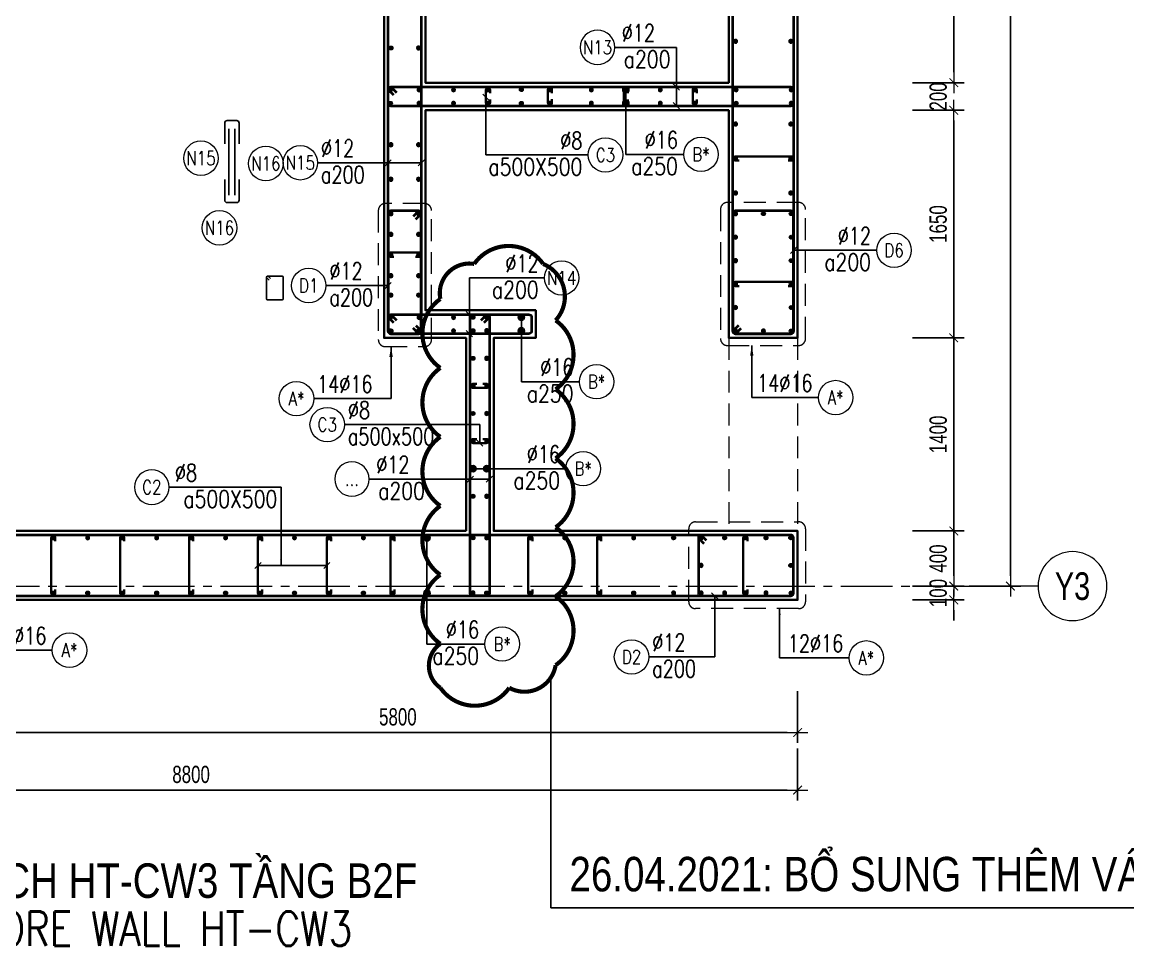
# Model space of a CAD drawing. Header units: millimetres. Extents: x 931337 to 1117500, y 19732 to 157199.
# Drawn here: x 954132 to 962154, y 124235 to 130932 of the extents above; entities that cross this region are included whole.
import ezdxf
from ezdxf.enums import TextEntityAlignment as Align

# ---------------------------------------------------------------- set-up
doc = ezdxf.new("R2010")
doc.units = ezdxf.units.MM
doc.header["$MEASUREMENT"] = 0
for name, pattern in [('HIDDEN', [9.525, 6.35, -3.175]), ('HIDDEN2', [4.7625, 3.175, -1.5875]), ('HT_Dim Grid$0$CENTER2', [1.125, 0.75, -0.125, 0.125, -0.125]), ('HT_Grid$0$CENTER2', [1.125, 0.75, -0.125, 0.125, -0.125])]:
    doc.linetypes.add(name, pattern=pattern)
doc.layers.get('0').update_dxf_attribs({"lineweight": 20})
doc.layers.get('Defpoints').update_dxf_attribs({"color": 151, "lineweight": 9})
doc.layers.add('Hidden', color=9, linetype='HIDDEN')
doc.layers.add('Ligature', color=1, linetype='Continuous')
for name, color, linetype, lineweight in [('HT_Dim Grid$0$NDC_S_AXIS', 5, 'HT_Dim Grid$0$CENTER2', 13), ('HT_Dim Grid$0$NDC_S_SYMBOL', 1, 'Continuous', 15), ('HT_Dim Grid$0$NDC_S_TEXT SYMBOL', 7, 'Continuous', 20), ('HT_Grid$0$NDC_S_AXIS', 5, 'HT_Grid$0$CENTER2', 13), ('KC-LEADER', 153, 'Continuous', 18), ('KC-THEP', 6, 'Continuous', 40), ('NDC_S_ANNO', 7, 'Continuous', 20), ('NDC_S_BEAM', 3, 'HIDDEN2', 20), ('NDC_S_DIM', 1, 'Continuous', 15), ('NDC_S_ENG TITLE', 3, 'Continuous', 20), ('NDC_S_HIDDEN', 8, 'HIDDEN2', 13), ('NDC_S_LEADER', 1, 'Continuous', 15), ('NDC_S_REBAR', 4, 'Continuous', 35), ('NDC_S_STIRRUP', 4, 'Continuous', 40), ('NDC_S_TEXT SYMBOL', 7, 'Continuous', 20), ('NDC_S_VN TEXT', 7, 'Continuous', 20), ('NDC_S_VN TITLE', 6, 'Continuous', 35), ('NDC_S_WALL', 6, 'Continuous', 35)]:
    doc.layers.add(name, color=color, linetype=linetype, lineweight=lineweight)
doc.layers.add('NDC-S-REVC', color=240, linetype='Continuous', lineweight=20, plot=False)
doc.styles.add('ARIAL', font='arial.ttf', dxfattribs={"width": 0.8})
doc.styles.add('HT_Dim Grid$0$NDC_ANNO', font='', dxfattribs={"width": 0.8})
doc.styles.add('NDC_ANNO', font='', dxfattribs={"width": 0.8})
doc.styles.add('NDC_DIM', font='', dxfattribs={"width": 0.75})
doc.styles.add('NDC_EN TXT', font='romans.shx', dxfattribs={"width": 0.8})
doc.styles.add('NDC_VIE TXT', font='arial.ttf', dxfattribs={"width": 0.8})
doc.styles.get('HT_Dim Grid$0$NDC_ANNO').set_extended_font_data('Dotum')
doc.styles.get('NDC_ANNO').set_extended_font_data('Dotum')
doc.styles.get('NDC_DIM').set_extended_font_data('Dotum')
doc.dimstyles.new('NDC_dim_30', dxfattribs={"dimscale": 30, "dimtxt": 2.5, "dimasz": 1.5, "dimexe": 1.5, "dimexo": 2.5, "dimgap": 1, "dimtad": 1, "dimdec": 0, "dimzin": 0, "dimdsep": 46, "dimtxsty": 'NDC_DIM', "dimblk": 'DIMMARK', "dimcen": 0.09, "dimdle": 1.2, "dimclrd": 1, "dimclre": 1, "dimclrt": 3, "dimadec": 0, "dimazin": 0, "dimtfac": 1, "dimtdec": 0, "dimtix": 1, "dimtofl": 0, "dimtmove": 0, "dimatfit": 3, "dimfxl": 6, "dimfxlon": 1, "dimtolj": 1, "dimtzin": 0, "dimarcsym": 0})
doc.dimstyles.new('NDC_dim_50', dxfattribs={"dimscale": 50, "dimtxt": 2.5, "dimasz": 1.5, "dimexe": 1.5, "dimexo": 2.5, "dimgap": 1, "dimtad": 1, "dimdec": 0, "dimzin": 0, "dimdsep": 46, "dimtxsty": 'NDC_DIM', "dimblk": 'DIMMARK', "dimcen": 0.09, "dimdle": 1.2, "dimclrd": 1, "dimclre": 1, "dimclrt": 3, "dimadec": 0, "dimazin": 0, "dimtfac": 1, "dimtdec": 0, "dimtix": 1, "dimtofl": 0, "dimtmove": 0, "dimatfit": 3, "dimfxl": 6, "dimfxlon": 1, "dimtolj": 1, "dimtzin": 0, "dimarcsym": 0})

# ---------------------------------------------------------------- blocks, each defined once
blk = doc.blocks.new('Drawing name_symbol')
at = {"layer": 'NDC_S_ENG TITLE', "style": 'NDC_EN TXT', "width": 0.8}
blk.add_attdef('SECTDET1', text='', height=5, dxfattribs=at).set_placement((0, 1.01), align=Align.CENTER)
at = {"layer": 'NDC_S_TEXT SYMBOL', "lineweight": 25, "style": 'NDC_ANNO', "width": 0.8}
blk.add_attdef('SSCALE', text='', height=2.5, dxfattribs=at).set_placement((0, -4), align=Align.CENTER)
at = {"layer": 'NDC_S_VN TITLE', "style": 'NDC_VIE TXT', "width": 0.8}
blk.add_attdef('SECTDET2', text='', height=5, dxfattribs=at).set_placement((0, 7.97), align=Align.CENTER)
blk = doc.blocks.new('THEP')
at = {"layer": 'KC-LEADER', "color": 6}
blk.add_circle((0, 0), 14, dxfattribs=at)
at = {"layer": 'KC-THEP'}
for p, q in [((-14, 0), (14, 0)), ((9.9, 9.9), (-9.9, -9.9)), ((-9.9, 9.9), (9.9, -9.9)), ((0, 14), (0, -14))]:
    blk.add_line(p, q, dxfattribs=at)
blk = doc.blocks.new('DIMMARK')
at = {"layer": 'NDC_S_DIM', "color": 1}
blk.add_line((-1.5, 0), (1, 0), dxfattribs=at)
at = {"layer": 'NDC_S_DIM', "color": 2, "const_width": 0.1}
blk.add_lwpolyline([(-0.42, -0.42), (0.42, 0.42)], dxfattribs=at)
blk = doc.blocks.new('*U10')
blk.add_circle((2.5, 0), 2.5)
at = {"layer": 'NDC_S_VN TEXT', "color": 3, "style": 'NDC_EN TXT'}
for tag, width, p in [('DK2', 0.75, (-0.85, 0.85)), ('KC2', 0.8, (-0.85, -2.97))]:
    blk.add_attdef(tag, text='', height=2.5, dxfattribs=dict(at, width=width)).set_placement(p, align=Align.RIGHT)
at = {"layer": 'NDC_S_VN TEXT', "color": 7, "style": 'NDC_EN TXT', "width": 0.8}
blk.add_attdef('SH3', text='', height=2, dxfattribs=at).set_placement((2.5, 0), align=Align.MIDDLE)
blk = doc.blocks.new('*U9')
blk.add_circle((2.5, 0), 2.5)
at = {"layer": 'NDC_S_VN TEXT', "color": 3, "style": 'NDC_EN TXT', "width": 0.75}
blk.add_attdef('DK2', text='', height=2.5, dxfattribs=at).set_placement((-0.85, 0.85), align=Align.RIGHT)
at = {"layer": 'NDC_S_VN TEXT', "color": 7, "style": 'NDC_EN TXT', "width": 0.8}
blk.add_attdef('SH3', text='', height=2, dxfattribs=at).set_placement((2.5, 0), align=Align.MIDDLE)
blk = doc.blocks.new('*U11')
blk.add_circle((-2.5, 0), 2.5)
at = {"layer": 'NDC_S_VN TEXT', "color": 3, "style": 'NDC_EN TXT', "width": 0.75}
for tag, p in [('DK1', (0.5, 0.85)), ('KC1', (0.5, -2.97))]:
    blk.add_attdef(tag, p, '', height=2.5, dxfattribs=at)
at = {"layer": 'NDC_S_VN TEXT', "color": 7, "style": 'NDC_EN TXT', "width": 0.8}
blk.add_attdef('SH2', text='', height=2, dxfattribs=at).set_placement((-2.5, 0), align=Align.MIDDLE)
blk = doc.blocks.new('*U13')
blk.add_circle((-2.5, 0), 2.5)
at = {"layer": 'NDC_S_VN TEXT', "color": 3, "style": 'NDC_EN TXT', "width": 0.75}
blk.add_attdef('DK1', (0.5, 0.85), '', height=2.5, dxfattribs=at)
at = {"layer": 'NDC_S_VN TEXT', "color": 7, "style": 'NDC_EN TXT', "width": 0.8}
blk.add_attdef('SH2', text='', height=2, dxfattribs=at).set_placement((-2.5, 0), align=Align.MIDDLE)
blk = doc.blocks.new('A$C7BC65A55')
at = {"layer": 'Ligature'}
for p, q in [((-15.2, 372, 0), (-15.2, 38.5, 0)), ((15.2, 372, 0), (15.2, 38.5, 0))]:
    blk.add_line(p, q, dxfattribs=at)
for points in [[(-36.2, 296.5), (-36.2, 400.9, -0.414214), (-24, 413.1), (24, 413.1, -0.414214), (36.2, 400.9), (36.2, 296.5)], [(-36.2, 116.5), (-36.2, 12.2, 0.414214), (-24, 0), (24, 0, 0.414214), (36.2, 12.2), (36.2, 116.5)]]:
    blk.add_lwpolyline(points, format="xyb", dxfattribs=at)
blk = doc.blocks.new('*D952')
at = {"layer": 'Defpoints', "color": 0, "ltscale": 200, "transparency": 16777216}
for p in [(953958.3, 127663.7), (959758.3, 127663.7), (959758.3, 125781.5)]:
    blk.add_point(p, dxfattribs=at)
at = {"layer": 'NDC_S_DIM', "color": 1, "lineweight": -2, "ltscale": 200, "transparency": 16777216}
for p, q in [((953958.3, 126081.5), (953958.3, 125706.5)), ((959758.3, 126081.5), (959758.3, 125706.5)), ((954033.3, 125781.5), (959683.3, 125781.5))]:
    blk.add_line(p, q, dxfattribs=at)
at = {"layer": 'NDC_S_DIM', "color": 1, "lineweight": -2, "ltscale": 200, "transparency": 16777216, "xscale": 75, "yscale": 75, "zscale": 75, "rotation": 180}
blk.add_blockref('DIMMARK', (953958.3, 125781.5), dxfattribs=at)
at = {"layer": 'NDC_S_DIM', "color": 1, "lineweight": -2, "ltscale": 200, "transparency": 16777216, "xscale": 75, "yscale": 75, "zscale": 75}
blk.add_blockref('DIMMARK', (959758.3, 125781.5), dxfattribs=at)
at = {"layer": 'NDC_S_DIM', "color": 3, "ltscale": 200, "transparency": 16777216, "insert": (956858.3, 125894.1), "char_height": 125, "attachment_point": 5, "style": 'NDC_DIM'}
blk.add_mtext('\\A1;5800', dxfattribs=at)
blk = doc.blocks.new('*D962')
at = {"layer": 'Defpoints', "color": 0, "ltscale": 200, "transparency": 16777216}
for p in [(959730.5, 127242.6), (960890.7, 127242.6), (959815.7, 126842.6)]:
    blk.add_point(p, dxfattribs=at)
at = {"layer": 'NDC_S_DIM', "color": 1, "lineweight": -2, "ltscale": 200, "transparency": 16777216}
for p, q in [((960590.7, 127242.6), (960965.7, 127242.6)), ((960890.7, 126917.6), (960890.7, 127167.6)), ((960590.7, 126842.6), (960965.7, 126842.6))]:
    blk.add_line(p, q, dxfattribs=at)
at = {"layer": 'NDC_S_DIM', "color": 1, "lineweight": -2, "ltscale": 200, "transparency": 16777216, "xscale": 75, "yscale": 75, "zscale": 75}
for p, rotation in [((960890.7, 127242.6), 90), ((960890.7, 126842.6), 270)]:
    blk.add_blockref('DIMMARK', p, dxfattribs=dict(at, rotation=rotation))
at = {"layer": 'NDC_S_DIM', "color": 3, "ltscale": 200, "transparency": 16777216, "insert": (960778.1, 127042.6), "char_height": 125, "attachment_point": 5, "rotation": 90, "style": 'NDC_DIM'}
blk.add_mtext('\\A1;400', dxfattribs=at)
blk = doc.blocks.new('*D963')
at = {"layer": 'Defpoints', "color": 0, "ltscale": 200, "transparency": 16777216}
for p in [(959758.3, 128642.6), (960890.7, 128642.6), (959730.5, 127242.6)]:
    blk.add_point(p, dxfattribs=at)
at = {"layer": 'NDC_S_DIM', "color": 1, "lineweight": -2, "ltscale": 200, "transparency": 16777216}
for p, q in [((960590.7, 128642.6), (960965.7, 128642.6)), ((960890.7, 127317.6), (960890.7, 128567.6)), ((960590.7, 127242.6), (960965.7, 127242.6))]:
    blk.add_line(p, q, dxfattribs=at)
at = {"layer": 'NDC_S_DIM', "color": 1, "lineweight": -2, "ltscale": 200, "transparency": 16777216, "xscale": 75, "yscale": 75, "zscale": 75}
for p, rotation in [((960890.7, 128642.6), 90), ((960890.7, 127242.6), 270)]:
    blk.add_blockref('DIMMARK', p, dxfattribs=dict(at, rotation=rotation))
at = {"layer": 'NDC_S_DIM', "color": 3, "ltscale": 200, "transparency": 16777216, "insert": (960778.1, 127942.6), "char_height": 125, "attachment_point": 5, "rotation": 90, "style": 'NDC_DIM'}
blk.add_mtext('\\A1;1400', dxfattribs=at)
blk = doc.blocks.new('*D964')
at = {"layer": 'Defpoints', "color": 0, "ltscale": 200, "transparency": 16777216}
for p in [(959258.3, 130292.6), (960890.7, 130292.6), (959758.3, 128642.6)]:
    blk.add_point(p, dxfattribs=at)
at = {"layer": 'NDC_S_DIM', "color": 1, "lineweight": -2, "ltscale": 200, "transparency": 16777216}
for p, q in [((960590.7, 130292.6), (960965.7, 130292.6)), ((960890.7, 128717.6), (960890.7, 130217.6)), ((960590.7, 128642.6), (960965.7, 128642.6))]:
    blk.add_line(p, q, dxfattribs=at)
at = {"layer": 'NDC_S_DIM', "color": 1, "lineweight": -2, "ltscale": 200, "transparency": 16777216, "xscale": 75, "yscale": 75, "zscale": 75}
for p, rotation in [((960890.7, 130292.6), 90), ((960890.7, 128642.6), 270)]:
    blk.add_blockref('DIMMARK', p, dxfattribs=dict(at, rotation=rotation))
at = {"layer": 'NDC_S_DIM', "color": 3, "ltscale": 200, "transparency": 16777216, "insert": (960778.1, 129467.6), "char_height": 125, "attachment_point": 5, "rotation": 90, "style": 'NDC_DIM'}
blk.add_mtext('\\A1;1650', dxfattribs=at)
blk = doc.blocks.new('*D965')
at = {"layer": 'Defpoints', "color": 0, "ltscale": 200, "transparency": 16777216}
for p in [(959258.3, 130492.6), (960890.7, 130492.6), (959258.3, 130292.6)]:
    blk.add_point(p, dxfattribs=at)
at = {"layer": 'NDC_S_DIM', "color": 1, "lineweight": -2, "ltscale": 200, "transparency": 16777216}
for p, q in [((960890.7, 130567.6), (960890.7, 130642.6)), ((960590.7, 130492.6), (960965.7, 130492.6)), ((960590.7, 130292.6), (960965.7, 130292.6)), ((960890.7, 130217.6), (960890.7, 130142.6))]:
    blk.add_line(p, q, dxfattribs=at)
at = {"layer": 'NDC_S_DIM', "color": 1, "lineweight": -2, "ltscale": 200, "transparency": 16777216, "xscale": 75, "yscale": 75, "zscale": 75}
for p, rotation in [((960890.7, 130492.6), 270), ((960890.7, 130292.6), 90)]:
    blk.add_blockref('DIMMARK', p, dxfattribs=dict(at, rotation=rotation))
at = {"layer": 'NDC_S_DIM', "color": 3, "ltscale": 200, "transparency": 16777216, "insert": (960778.1, 130392.6), "char_height": 125, "attachment_point": 5, "rotation": 90, "style": 'NDC_DIM'}
blk.add_mtext('\\A1;200', dxfattribs=at)
blk = doc.blocks.new('*D975')
at = {"layer": 'Defpoints', "color": 0, "ltscale": 200, "transparency": 16777216}
for p in [(959258.3, 135442.6), (960890.7, 135442.6), (959258.3, 130492.6)]:
    blk.add_point(p, dxfattribs=at)
at = {"layer": 'NDC_S_DIM', "color": 1, "lineweight": -2, "ltscale": 200, "transparency": 16777216}
for p, q in [((960590.7, 135442.6), (960965.7, 135442.6)), ((960890.7, 130567.6), (960890.7, 135367.6)), ((960590.7, 130492.6), (960965.7, 130492.6))]:
    blk.add_line(p, q, dxfattribs=at)
at = {"layer": 'NDC_S_DIM', "color": 1, "lineweight": -2, "ltscale": 200, "transparency": 16777216, "xscale": 75, "yscale": 75, "zscale": 75}
for p, rotation in [((960890.7, 135442.6), 90), ((960890.7, 130492.6), 270)]:
    blk.add_blockref('DIMMARK', p, dxfattribs=dict(at, rotation=rotation))
at = {"layer": 'NDC_S_DIM', "color": 3, "ltscale": 200, "transparency": 16777216, "insert": (960778.1, 132967.6), "char_height": 125, "attachment_point": 5, "rotation": 90, "style": 'NDC_DIM'}
blk.add_mtext('\\A1;4950', dxfattribs=at)
blk = doc.blocks.new('*D977')
at = {"layer": 'Defpoints', "color": 0, "ltscale": 200, "transparency": 16777216}
for p in [(960551.8, 135842.6), (961302.3, 135842.6), (960551.8, 126842.6)]:
    blk.add_point(p, dxfattribs=at)
at = {"layer": 'NDC_S_DIM', "color": 1, "lineweight": -2, "ltscale": 200, "transparency": 16777216}
for p, q in [((961002.3, 135842.6), (961377.3, 135842.6)), ((961302.3, 126917.6), (961302.3, 135767.6)), ((961002.3, 126842.6), (961377.3, 126842.6))]:
    blk.add_line(p, q, dxfattribs=at)
at = {"layer": 'NDC_S_DIM', "color": 1, "lineweight": -2, "ltscale": 200, "transparency": 16777216, "xscale": 75, "yscale": 75, "zscale": 75}
for p, rotation in [((961302.3, 135842.6), 90), ((961302.3, 126842.6), 270)]:
    blk.add_blockref('DIMMARK', p, dxfattribs=dict(at, rotation=rotation))
at = {"layer": 'NDC_S_DIM', "color": 3, "ltscale": 200, "transparency": 16777216, "insert": (961189.7, 131342.6), "char_height": 125, "attachment_point": 5, "rotation": 90, "style": 'NDC_DIM'}
blk.add_mtext('\\A1;9000', dxfattribs=at)
blk = doc.blocks.new('*U93')
at = {"layer": 'HT_Dim Grid$0$NDC_S_SYMBOL'}
blk.add_line((5, 0), (9, 0), dxfattribs=at)
blk.add_circle((0, 0), 5, dxfattribs=at)
at = {"layer": 'HT_Dim Grid$0$NDC_S_TEXT SYMBOL', "color": 7, "style": 'HT_Dim Grid$0$NDC_ANNO', "width": 0.8}
blk.add_attdef('GRID', text='', height=4, rotation=270, dxfattribs=at).set_placement((0, 0), align=Align.MIDDLE)
blk = doc.blocks.new('*D940')
at = {"layer": 'Defpoints', "color": 0, "ltscale": 200, "transparency": 16777216}
for p in [(959815.7, 126842.6), (959758.3, 126742.6), (960890.7, 126742.6)]:
    blk.add_point(p, dxfattribs=at)
at = {"layer": 'NDC_S_DIM', "color": 1, "lineweight": -2, "ltscale": 200, "transparency": 16777216}
for p, q in [((960890.7, 126917.6), (960890.7, 126992.6)), ((960590.7, 126842.6), (960965.7, 126842.6)), ((960590.7, 126742.6), (960965.7, 126742.6)), ((960890.7, 126667.6), (960890.7, 126592.6))]:
    blk.add_line(p, q, dxfattribs=at)
at = {"layer": 'NDC_S_DIM', "color": 1, "lineweight": -2, "ltscale": 200, "transparency": 16777216, "xscale": 75, "yscale": 75, "zscale": 75}
for p, rotation in [((960890.7, 126842.6), 270), ((960890.7, 126742.6), 90)]:
    blk.add_blockref('DIMMARK', p, dxfattribs=dict(at, rotation=rotation))
at = {"layer": 'NDC_S_DIM', "color": 3, "ltscale": 200, "transparency": 16777216, "insert": (960778.1, 126792.6), "char_height": 125, "attachment_point": 5, "rotation": 90, "style": 'NDC_DIM'}
blk.add_mtext('\\A1;100', dxfattribs=at)
blk = doc.blocks.new('*D947')
at = {"layer": 'Defpoints', "color": 0, "ltscale": 200, "transparency": 16777216}
for p in [(959758.3, 127121.4), (950958.3, 126621.9), (959758.3, 125364.4)]:
    blk.add_point(p, dxfattribs=at)
at = {"layer": 'NDC_S_DIM', "color": 1, "lineweight": -2, "ltscale": 200, "transparency": 16777216}
for p, q in [((950958.3, 125664.4), (950958.3, 125289.4)), ((959758.3, 125664.4), (959758.3, 125289.4)), ((951033.3, 125364.4), (959683.3, 125364.4))]:
    blk.add_line(p, q, dxfattribs=at)
at = {"layer": 'NDC_S_DIM', "color": 1, "lineweight": -2, "ltscale": 200, "transparency": 16777216, "xscale": 75, "yscale": 75, "zscale": 75, "rotation": 180}
blk.add_blockref('DIMMARK', (950958.3, 125364.4), dxfattribs=at)
at = {"layer": 'NDC_S_DIM', "color": 1, "lineweight": -2, "ltscale": 200, "transparency": 16777216, "xscale": 75, "yscale": 75, "zscale": 75}
blk.add_blockref('DIMMARK', (959758.3, 125364.4), dxfattribs=at)
at = {"layer": 'NDC_S_DIM', "color": 3, "ltscale": 200, "transparency": 16777216, "insert": (955358.3, 125477), "char_height": 125, "attachment_point": 5, "style": 'NDC_DIM'}
blk.add_mtext('\\A1;8800', dxfattribs=at)
blk = doc.blocks.new('*U12')
blk.add_circle((-2.5, 0), 2.5)
at = {"layer": 'NDC_S_VN TEXT', "color": 3, "style": 'NDC_EN TXT', "width": 0.75}
for tag, p in [('DK1', (0.5, 0.85)), ('KC1', (0.5, -2.97))]:
    blk.add_attdef(tag, p, '', height=2.5, dxfattribs=at)
at = {"layer": 'NDC_S_VN TEXT', "color": 7, "style": 'NDC_EN TXT', "width": 0.8}
blk.add_attdef('SH2', text='', height=2, dxfattribs=at).set_placement((-2.5, 0), align=Align.MIDDLE)

msp = doc.modelspace()

# ---------------------------------------------------------------- linework, layer by layer
for centre in [(955429.579, 129944.927), (955900.548, 129906.767), (955564.027, 129439.924)]:
    msp.add_circle(centre, 125)
at = {"layer": 'HT_Grid$0$NDC_S_AXIS', "ltscale": 500}
msp.add_line((946008.93, 126842.61), (961302.305, 126842.61), dxfattribs=at)
at = {"layer": 'Ligature'}
msp.add_lwpolyline([(955923.792, 129060.933), (955907.826, 129076.899, -0.66817864), (955913.599, 129090.837), (956018.228, 129090.837, -0.41421356), (956026.393, 129082.672), (956026.393, 128925.564, -0.41421356), (956018.228, 128917.4), (955913.599, 128917.4, -0.41421356), (955905.434, 128925.564), (955905.435, 129082.672, -0.66817864), (955919.373, 129088.445), (955935.339, 129072.48)], format="xyb", dxfattribs=at)
at = {"layer": 'NDC-S-REVC', "const_width": 30}
msp.add_lwpolyline([(957166.254, 126105.558, 0.52056705), (957666.254, 126105.558, 0.52056705), (958002.595, 126269.218, 0.52056705), (958002.595, 126769.218, 0.52056705), (958002.595, 127269.218, 0.52056705), (958002.595, 127769.218, 0.52056705), (958002.595, 128269.218, 0.52056705), (958002.595, 128769.218, 0.52056705), (957912.101, 129178.724, 0.52056705), (957412.101, 129178.724, 0.52056705), (957166.254, 128924.57, 0.52056705), (957166.254, 128424.57, 0.52056705), (957166.254, 127924.57, 0.52056705), (957166.254, 127424.57, 0.52056705), (957166.254, 126924.57, 0.52056705), (957166.254, 126424.57, 0.52056705)], format="xyb", close=True, dxfattribs=at)
at = {"layer": 'NDC_S_BEAM', "ltscale": 50}
for p, q in [((959258.305, 128642.61), (959258.305, 127242.61)), ((959758.305, 128642.61), (959758.305, 127242.61))]:
    msp.add_line(p, q, dxfattribs=at)
at = {"layer": 'NDC_S_HIDDEN', "ltscale": 50}
for points in [[(956766.42, 128579.523), (957052.49, 128579.523, 0.41421356), (957102.49, 128629.523), (957102.49, 129565.998, 0.41421356), (957052.49, 129615.998), (956766.42, 129615.998, 0.41421356), (956716.42, 129565.998), (956716.42, 128629.523, 0.41421356)], [(959765.707, 129623.883), (959248.366, 129623.883, 0.41421356), (959198.366, 129573.883), (959198.366, 128637.407, 0.41421356), (959248.366, 128587.407), (959765.707, 128587.407, 0.41421356), (959815.707, 128637.407), (959815.707, 129573.883, 0.41421356)], [(959765.707, 126679.523), (959018.016, 126679.523, -0.41421356), (958968.016, 126729.523), (958968.016, 127258.327, -0.41421356), (959018.016, 127308.327), (959765.707, 127308.327, -0.41421356), (959815.707, 127258.327), (959815.707, 126729.523, -0.41421356)]]:
    msp.add_lwpolyline(points, format="xyb", close=True, dxfattribs=at)
at = {"layer": 'NDC_S_REBAR'}
for points in [[(957526.817, 130371.355), (957526.817, 130346.355, -1), (957496.817, 130346.355), (957496.817, 130440.761, -1), (957526.817, 130440.761), (957526.817, 130415.761)], [(957976.228, 130372.762), (957976.228, 130347.762, -1), (957946.228, 130347.762), (957946.228, 130442.169, -1), (957976.228, 130442.169), (957976.228, 130417.169)], [(958526.817, 130371.355), (958526.817, 130346.355, -1), (958496.817, 130346.355), (958496.817, 130440.761, -1), (958526.817, 130440.761), (958526.817, 130415.761)], [(959026.817, 130371.355), (959026.817, 130346.355, -1), (958996.817, 130346.355), (958996.817, 130440.761, -1), (959026.817, 130440.761), (959026.817, 130415.761)], [(959333.305, 129927.61), (959308.305, 129927.61, -1), (959308.305, 129957.61), (959713.774, 129957.61, -1), (959713.774, 129927.61), (959688.774, 129927.61)], [(956829.843, 129230.711), (956804.843, 129230.711, -1), (956804.843, 129260.711), (957011.867, 129260.711, -1), (957011.867, 129230.711), (956986.867, 129230.711)], [(959333.305, 129017.61), (959308.305, 129017.61, -1), (959308.305, 129047.61), (959713.774, 129047.61, -1), (959713.774, 129017.61), (959688.774, 129017.61)], [(957474.891, 128309.194), (957499.891, 128309.194, -1), (957499.891, 128279.194), (957405.484, 128279.194, -1), (957405.484, 128309.194), (957430.484, 128309.194)], [(957474.973, 127909.194), (957499.973, 127909.194, -1), (957499.973, 127879.194), (957405.566, 127879.194, -1), (957405.566, 127909.194), (957430.566, 127909.194)], [(954373.416, 127167.61), (954373.416, 127192.61, 1), (954343.416, 127192.61), (954343.416, 126792.61, 1), (954373.416, 126792.61), (954373.416, 126817.61)], [(954873.416, 127167.61), (954873.416, 127192.61, 1), (954843.416, 127192.61), (954843.416, 126792.61, 1), (954873.416, 126792.61), (954873.416, 126817.61)], [(955373.416, 127167.61), (955373.416, 127192.61, 1), (955343.416, 127192.61), (955343.416, 126792.61, 1), (955373.416, 126792.61), (955373.416, 126817.61)], [(955873.416, 127167.61), (955873.416, 127192.61, 1), (955843.416, 127192.61), (955843.416, 126792.61, 1), (955873.416, 126792.61), (955873.416, 126817.61)], [(956373.416, 127167.61), (956373.416, 127192.61, 1), (956343.416, 127192.61), (956343.416, 126792.61, 1), (956373.416, 126792.61), (956373.416, 126817.61)], [(956833.969, 127167.61), (956833.969, 127192.61, 1), (956803.969, 127192.61), (956803.969, 126792.61, 1), (956833.969, 126792.61), (956833.969, 126817.61)], [(957833.969, 127167.61), (957833.969, 127192.61, 1), (957803.969, 127192.61), (957803.969, 126792.61, 1), (957833.969, 126792.61), (957833.969, 126817.61)], [(958333.969, 127167.61), (958333.969, 127192.61, 1), (958303.969, 127192.61), (958303.969, 126792.61, 1), (958333.969, 126792.61), (958333.969, 126817.61)], [(959393.567, 127167.61), (959393.567, 127192.61, 1), (959363.567, 127192.61), (959363.567, 126792.61, 1), (959393.567, 126792.61), (959393.567, 126817.61)]]:
    msp.add_lwpolyline(points, format="xyb", dxfattribs=at)
at = {"layer": 'NDC_S_STIRRUP'}
for points in [[(956988.305, 128732.61), (957028.305, 128692.61, -0.41421356), (957008.305, 128672.61), (956808.305, 128672.61, -0.41421356), (956788.305, 128692.61), (956788.305, 135892.61, -0.41421356), (956808.305, 135912.61), (957008.305, 135912.61, -0.41421356), (957028.305, 135892.61), (957028.305, 128692.61, -0.41421356), (957008.305, 128672.61), (956968.305, 128712.61)], [(959328.305, 135852.61), (959288.305, 135892.61, -0.41421356), (959308.305, 135912.61), (959708.305, 135912.61, -0.41421356), (959728.305, 135892.61), (959728.305, 128692.61, -0.41421356), (959708.305, 128672.61), (959308.305, 128672.61, -0.41421356), (959288.305, 128692.61), (959288.305, 135892.61, -0.41421356), (959308.305, 135912.61), (959348.305, 135872.61)], [(956828.305, 130401.694), (956788.305, 130441.694, -0.41421356), (956808.305, 130461.694), (959708.305, 130461.694, -0.41421356), (959728.305, 130441.694), (959728.305, 130342.61, -0.41421356), (959708.305, 130322.61), (956808.305, 130322.61, -0.41421356), (956788.305, 130342.61), (956788.305, 130441.694, -0.41421356), (956808.305, 130461.694), (956848.305, 130421.694)], [(956988.416, 129502.61), (957028.416, 129542.61, 0.41421356), (957008.416, 129562.61), (956808.416, 129562.61, 0.41421356), (956788.416, 129542.61), (956788.305, 128692.61, 0.41421356), (956808.305, 128672.61), (957008.305, 128672.61, 0.41421356), (957028.305, 128692.61), (957028.416, 129542.61, 0.41421356), (957008.416, 129562.61), (956968.416, 129522.61)], [(959328.305, 128732.61), (959288.305, 128692.61, 0.41421356), (959308.305, 128672.61), (959708.305, 128672.61, 0.41421356), (959728.305, 128692.61), (959728.305, 129542.427, 0.41421356), (959708.305, 129562.427), (959308.305, 129562.427, 0.41421356), (959288.305, 129542.427), (959288.305, 128692.61, 0.41421356), (959308.305, 128672.61), (959348.305, 128712.61)], [(956828.305, 128751.694), (956788.305, 128791.694, -0.41421356), (956808.305, 128811.694), (957808.305, 128811.694, -0.41421356), (957828.305, 128791.694), (957828.305, 128692.61, -0.41421356), (957808.305, 128672.61), (956808.305, 128672.61, -0.41421356), (956788.305, 128692.61), (956788.305, 128791.694, -0.41421356), (956808.305, 128811.694), (956848.305, 128771.694)], [(957462.39, 128771.694), (957502.39, 128811.694, -0.41421356), (957522.39, 128791.694), (957522.39, 126792.61, -0.41421356), (957502.39, 126772.61), (957403.305, 126772.61, -0.41421356), (957383.305, 126792.61), (957383.305, 128791.694, -0.41421356), (957403.305, 128811.694), (957502.39, 128811.694, -0.41421356), (957522.39, 128791.694), (957482.39, 128751.694)], [(948048.305, 127172.61), (948008.305, 127212.61, 0.41421356), (947988.305, 127192.61), (947988.305, 126792.61, 0.41421356), (948008.305, 126772.61), (959708.305, 126772.61, 0.41421356), (959728.305, 126792.61), (959728.305, 127192.61, 0.41421356), (959708.305, 127212.61), (948008.305, 127212.61, 0.41421356), (947988.305, 127192.61), (948028.305, 127152.61)], [(959098.305, 127172.61), (959058.305, 127212.61, 0.41421356), (959038.305, 127192.61), (959038.305, 126792.61, 0.41421356), (959058.305, 126772.61), (959708.305, 126772.61, 0.41421356), (959728.305, 126792.61), (959728.305, 127192.61, 0.41421356), (959708.305, 127212.61), (959058.305, 127212.61, 0.41421356), (959038.305, 127192.61), (959078.305, 127152.61)]]:
    msp.add_lwpolyline(points, format="xyb", dxfattribs=at)
at = {"layer": 'NDC_S_WALL'}
for points in [[(952658.305, 126742.61), (959758.305, 126742.61), (959758.305, 127242.61), (959258.305, 127242.61), (959258.305, 127242.61), (957858.305, 127242.61), (957858.305, 127242.61), (957553.305, 127242.61), (957553.305, 128642.61), (957858.305, 128642.61), (957858.305, 128842.61), (957058.305, 128842.61), (957058.305, 130292.61), (959258.305, 130292.61), (959258.305, 128642.61), (959758.305, 128642.61), (959758.305, 135942.61)], [(959258.305, 135442.61), (959258.305, 130492.61), (957058.305, 130492.61), (957058.305, 135442.61)], [(957353.305, 127242.61), (953958.305, 127242.61), (953958.305, 133092.61), (956758.305, 133092.61), (956758.305, 128642.61), (957353.305, 128642.61), (957353.305, 127242.61)]]:
    msp.add_lwpolyline(points, dxfattribs=at)

# ---------------------------------------------------------------- block references
at = {"layer": 'Hidden', "xscale": 1.44, "yscale": 1.44, "zscale": 1.44}
msp.add_blockref('A$C7BC65A55', (955654.659, 129622.646, 0.03), dxfattribs=at)
at = {"layer": 'HT_Dim Grid$0$NDC_S_AXIS'}
ref = msp.add_blockref('*U93', (961752.305, 126842.61), dxfattribs=dict(at, xscale=-50, yscale=50, zscale=50))
ref.add_attrib('GRID', 'Y3', dxfattribs={"layer": 'HT_Dim Grid$0$NDC_S_TEXT SYMBOL', "color": 7, "height": 200, "style": 'HT_Dim Grid$0$NDC_ANNO', "width": 0.8}).set_placement((961752.305, 126842.61), align=Align.MIDDLE)
at = {"layer": 'KC-THEP'}
for p, rotation in [((956808.334, 130743.856), 189.6685644363809), ((956804.793, 130440.761), 189.6685644363809), ((957754.204, 130442.169), 189.6685644363809), ((956804.793, 130343.261), 189.6685644363809), ((957754.204, 130342.61), 189.6685644363809), ((959311.817, 130343.542), 9.668564436380946), ((959510.061, 129542.427), 9.668564436380946), ((959711.817, 129542.61), 9.668564436380946), ((959711.817, 129372.61), 9.668564436380946), ((959711.817, 129202.61), 9.668564436380946), ((959711.817, 129032.61), 9.668564436380946), ((959711.817, 128862.61), 9.668564436380946), ((956804.793, 128790.761), 189.6685644363809), ((957403.305, 128791.694), 189.6685644363809), ((957754.204, 128792.169), 189.6685644363809), ((956808.416, 128692.61), 189.6685644363809), ((957008.305, 128692.61), 189.6685644368275), ((957008.305, 128692.61), 189.6685644368275), ((957403.305, 128694.194), 189.6685644363809), ((957754.204, 128692.61), 189.6685644363809), ((959711.817, 128692.61), 9.668564436380946), ((957403.305, 128494.194), 189.6685644363809), ((957403.305, 128294.194), 189.6685644363809), ((957403.305, 128094.194), 189.6685644363809), ((957403.305, 127894.194), 189.6685644363809), ((957403.305, 127694.194), 189.6685644363809), ((957403.305, 127494.194), 189.6685644363809), ((957403.327, 127192.606), 9.668564436017073), ((958858.305, 127192.61), 9.668564436380946), ((959058.305, 127192.61), 9.66856443638095), ((959228.567, 127192.61), 9.66856443638095), ((959378.567, 127192.61), 9.66856443638095), ((959528.567, 127192.61), 9.66856443638095), ((959708.305, 127192.61), 9.66856443638095), ((959708.305, 126992.61), 9.66856443638095), ((954358.416, 126792.61), 189.6685644363809), ((954608.416, 126792.61), 189.6685644363809), ((954858.416, 126792.61), 189.6685644363809), ((955108.416, 126792.61), 189.6685644363809), ((955358.416, 126792.61), 189.6685644363809), ((955608.416, 126792.61), 189.6685644363809), ((955858.416, 126792.61), 189.6685644363809), ((956108.416, 126792.61), 189.6685644363809), ((956358.416, 126792.61), 189.6685644363809), ((956608.416, 126792.61), 189.6685644363809), ((956818.969, 126792.61), 189.6685644363809), ((957068.969, 126792.61), 189.6685644363809), ((957502.368, 126792.606), 189.6685644363809), ((957818.969, 126792.61), 189.6685644363809), ((958068.969, 126792.61), 189.6685644363809), ((958318.969, 126792.61), 189.6685644363809), ((958568.969, 126792.61), 189.6685644363809), ((959711.817, 126792.61), 9.66856443638095)]:
    msp.add_blockref('THEP', p, dxfattribs=dict(at, rotation=rotation))
at = {"layer": 'KC-THEP', "xscale": -1}
for p, rotation in [((957008.305, 130744.156), 350.3314355636191), ((959308.305, 130792.61), 170.331435563619), ((959708.305, 130792.61), 170.331435563619), ((957011.817, 130440.761), 170.331435563619), ((957261.817, 130440.761), 170.331435563619), ((957511.817, 130440.761), 170.331435563619), ((957961.228, 130442.169), 170.331435563619), ((958261.817, 130440.761), 170.331435563619), ((958511.817, 130440.761), 170.331435563619), ((958761.817, 130440.761), 170.331435563619), ((959011.817, 130440.761), 170.331435563619), ((959311.817, 130440.761), 170.331435563619), ((959711.817, 130440.761), 170.331435563619), ((957011.817, 130343.261), 170.331435563619), ((957261.817, 130343.261), 170.331435563619), ((957511.817, 130343.261), 170.331435563619), ((957961.228, 130342.61), 170.331435563619), ((958261.817, 130343.261), 170.331435563619), ((958511.817, 130343.261), 170.331435563619), ((958761.817, 130343.261), 170.331435563619), ((959011.817, 130343.261), 170.331435563619), ((959711.817, 130343.261), 170.331435563619), ((959308.305, 130192.61), 170.331435563619), ((959708.305, 130192.61), 170.331435563619), ((956808.305, 130042.61), 350.3314355640657), ((957008.305, 130042.61), 350.3314355640657), ((959308.305, 129942.61), 170.331435563619), ((959708.305, 129942.61), 170.331435563619), ((956808.305, 129792.61), 350.3314355640657), ((957008.305, 129792.61), 350.3314355640657), ((959308.305, 129692.61), 170.331435563619), ((959708.305, 129692.61), 170.331435563619), ((956808.305, 129542.61), 350.3314355640657), ((957008.305, 129542.61), 350.3314355640657), ((959308.305, 129542.61), 170.331435563619), ((956808.305, 129392.61), 350.3314355640657), ((957008.305, 129392.61), 350.3314355640657), ((959308.305, 129372.61), 170.331435563619), ((956808.305, 129242.61), 350.3314355640657), ((957008.305, 129242.61), 350.3314355640657), ((959308.305, 129202.61), 170.331435563619), ((956808.305, 129092.61), 350.3314355640657), ((956808.305, 129092.61), 350.3314355640657), ((956808.416, 129092.61), 350.3314355636191), ((957008.305, 129092.61), 350.3314355640657), ((957008.305, 129092.61), 350.3314355640657), ((959308.305, 129032.61), 170.331435563619), ((956808.305, 128951.85), 350.3314355640657), ((956808.305, 128951.85), 350.3314355640657), ((956808.416, 128951.85), 350.3314355636191), ((957008.305, 128951.85), 350.3314355640657), ((957008.305, 128951.85), 350.3314355640657), ((959308.305, 128862.61), 170.331435563619), ((957011.817, 128790.761), 170.331435563619), ((957261.817, 128790.761), 170.331435563619), ((957502.39, 128791.694), 170.331435563619), ((956804.793, 128692.61), 350.3314355640657), ((956804.793, 128692.61), 350.3314355640657), ((957261.817, 128693.261), 170.331435563619), ((957502.39, 128694.194), 170.331435563619), ((959308.305, 128692.61), 170.331435563619), ((959510.061, 128692.61), 170.331435563619), ((957502.39, 128494.194), 170.331435563619), ((957502.39, 128294.194), 170.331435563619), ((957502.39, 128094.194), 170.331435563619), ((957502.39, 127894.194), 170.331435563619), ((957502.39, 127694.194), 170.331435563619), ((957502.39, 127494.194), 170.331435563619), ((954358.416, 127192.61), 350.3314355636191), ((954608.416, 127192.61), 350.3314355636191), ((954858.416, 127192.61), 350.3314355636191), ((955108.416, 127192.61), 350.3314355636191), ((955358.416, 127192.61), 350.3314355636191), ((955608.416, 127192.61), 350.3314355636191), ((955858.416, 127192.61), 350.3314355636191), ((956108.416, 127192.61), 350.3314355636191), ((956358.416, 127192.61), 350.3314355636191), ((956608.416, 127192.61), 350.3314355636191), ((956818.969, 127192.61), 350.3314355636191), ((957068.969, 127192.61), 350.3314355636191), ((957502.368, 127192.606), 350.3314355636191), ((957818.969, 127192.61), 350.3314355636191), ((958068.969, 127192.61), 350.3314355636191), ((958318.969, 127192.61), 350.3314355636191), ((958568.969, 127192.61), 350.3314355636191), ((959058.305, 126992.61), 350.3314355636191), ((957403.327, 126792.606), 170.3314355632554), ((958858.305, 126792.61), 170.331435563619), ((959058.305, 126792.61), 170.331435563619), ((959228.567, 126792.61), 170.331435563619), ((959378.567, 126792.61), 170.331435563619), ((959528.567, 126792.61), 170.331435563619)]:
    msp.add_blockref('THEP', p, dxfattribs=dict(at, rotation=rotation))
at = {"layer": 'NDC_S_ANNO'}
ref = msp.add_blockref('Drawing name_symbol', (954423.017, 124183.999), dxfattribs=dict(at, xscale=50, yscale=50, zscale=50))
ref.add_attrib('SECTDET1', 'DETAIL OF CORE WALL HT-CW3', dxfattribs={"layer": 'NDC_S_ENG TITLE', "height": 250, "style": 'NDC_EN TXT', "width": 0.8}).set_placement((954423.017, 124234.563), align=Align.CENTER)
ref.add_attrib('SECTDET2', 'CHI TIẾT LÕI VÁCH HT-CW3 TẦNG B2F', dxfattribs={"layer": 'NDC_S_VN TITLE', "height": 250, "style": 'NDC_VIE TXT', "width": 0.8}).set_placement((954423.017, 124582.532), align=Align.CENTER)
at = {"layer": 'NDC_S_VN TEXT'}
ref = msp.add_blockref('*U10', (958431.327, 130748.542), dxfattribs=dict(at, xscale=-50, yscale=50, zscale=50))
ref.add_attrib('SH3', 'N13', dxfattribs={"color": 7, "height": 100, "style": 'NDC_EN TXT', "width": 0.8}).set_placement((958306.327, 130748.542), align=Align.MIDDLE)
ref.add_attrib('DK2', '%%C12', dxfattribs={"color": 3, "height": 125, "style": 'NDC_EN TXT', "width": 0.75}).set_placement((958723.827, 130790.817), align=Align.RIGHT)
ref.add_attrib('KC2', 'a200', dxfattribs={"color": 3, "height": 125, "style": 'NDC_EN TXT', "width": 0.8}).set_placement((958835.732, 130599.915), align=Align.RIGHT)
at = {"layer": 'NDC_S_VN TEXT', "xscale": 50, "yscale": 50, "zscale": 50}
for name, p, values in [('*U10', (958239.209, 129968.541), {'SH3': 'C3', 'DK2': '%%c8', 'KC2': 'a500X500'}), ('*U10', (958932.392, 129972.939), {'SH3': 'B*', 'DK2': '%%C16', 'KC2': 'a250'}), ('*U11', (956275.491, 129911.935), {'SH2': 'N15', 'DK1': '%%C12', 'KC1': 'a200'}), ('*U10', (960332.862, 129277.32), {'SH3': 'D6', 'DK2': '%%C12', 'KC2': 'a200'}), ('*U10', (957921.699, 129076.972), {'SH3': 'N14', 'DK2': '%%C12', 'KC2': 'a200'}), ('*U11', (956336.716, 129021.934), {'SH2': 'D1', 'DK1': '%%C12', 'KC1': 'a200'}), ('*U10', (958174.768, 128324.289), {'SH3': 'B*', 'DK2': '%%C16', 'KC2': 'a250'}), ('*U13', (956247.68, 128201.813), {'SH2': 'A*', 'DK1': '14%%C16'}), ('*U9', (959908.793, 128209.698), {'SH3': 'A*', 'DK2': '14%%C16'}), ('*U12', (956470.755, 128013.813), {'SH2': 'C3', 'DK1': '%%c8', 'KC1': 'a500x500'}), ('*U10', (958077.595, 127694.194), {'SH3': 'B*', 'DK2': '%%C16', 'KC2': 'a250'}), ('*U10', (957490.05, 126422.897), {'SH3': 'B*', 'DK2': '%%C16', 'KC2': 'a250'}), ('*U9', (954351.333, 126377.983), {'SH3': 'A*', 'DK2': '12%%C16'}), ('*U11', (958678.476, 126329.399), {'SH2': 'D2', 'DK1': '%%C12', 'KC1': 'a200'}), ('*U9', (960131.522, 126322.304), {'SH3': 'A*', 'DK2': '12%%C16'})]:
    msp.add_blockref(name, p, dxfattribs=at).add_auto_attribs(values)
at = {"layer": 'NDC_S_VN TEXT'}
ref = msp.add_blockref('*U10', (956650.038, 127618.666), dxfattribs=dict(at, xscale=-50, yscale=50, zscale=50))
ref.add_attrib('SH3', '...', dxfattribs={"color": 7, "height": 100, "style": 'NDC_EN TXT', "width": 0.8}).set_placement((956525.038, 127618.666), align=Align.MIDDLE)
ref.add_attrib('DK2', '%%C12', dxfattribs={"color": 3, "height": 125, "style": 'NDC_EN TXT', "width": 0.75}).set_placement((956942.538, 127660.942), align=Align.RIGHT)
ref.add_attrib('KC2', 'a200', dxfattribs={"color": 3, "height": 125, "style": 'NDC_EN TXT', "width": 0.8}).set_placement((957054.443, 127470.039), align=Align.RIGHT)
ref = msp.add_blockref('*U10', (955198.392, 127559.952), dxfattribs=dict(at, xscale=-50, yscale=50, zscale=50))
ref.add_attrib('SH3', 'C2', dxfattribs={"color": 7, "height": 100, "style": 'NDC_EN TXT', "width": 0.8}).set_placement((955073.392, 127559.952), align=Align.MIDDLE)
ref.add_attrib('DK2', '%%c8', dxfattribs={"color": 3, "height": 125, "style": 'NDC_EN TXT', "width": 0.75}).set_placement((955401.606, 127602.227), align=Align.RIGHT)
ref.add_attrib('KC2', 'a500X500', dxfattribs={"color": 3, "height": 125, "style": 'NDC_EN TXT', "width": 0.8}).set_placement((955983.749, 127411.325), align=Align.RIGHT)

# ---------------------------------------------------------------- texts
at = {"layer": 'NDC_S_VN TEXT', "style": 'ARIAL', "width": 0.8}
msp.add_text('26.04.2021: BỔ SUNG THÊM VÁCH', height=250, dxfattribs=at).set_placement((958103.149, 124629.797))
at = {"layer": 'NDC_S_VN TEXT', "color": 7, "style": 'NDC_EN TXT', "width": 0.8}
for tag, p in [('N15', (955429.579, 129944.927)), ('N16', (955900.548, 129906.767)), ('N16', (955564.027, 129439.924))]:
    msp.add_attdef(tag, text='3', height=100, dxfattribs=at).set_placement(p, align=Align.MIDDLE)

# ---------------------------------------------------------------- dimensions: what is measured, and where the dimension line sits
at = {"layer": 'NDC_S_DIM', "ltscale": 200}
for base, p1, p2, picture, middle in [((961302.305, 135842.61), (960551.762, 126842.61), (960551.762, 135842.61), '*D977', (961189.72, 131342.61)), ((960890.65, 127242.61), (959815.707, 126842.61), (959730.52, 127242.61), '*D962', (960778.065, 127042.61))]:
    dim = msp.add_linear_dim(base=base, p1=p1, p2=p2, angle=90, dimstyle='NDC_dim_50', dxfattribs=at)
    dim.commit()
    dim.dimension.update_dxf_attribs({"geometry": picture, "text_midpoint": middle})
for base, p1, p2, picture, middle in [((960890.65, 135442.61), (959258.305, 130492.61), (959258.305, 135442.61), '*D975', (960778.065, 132967.61)), ((960890.65, 130492.61), (959258.305, 130292.61), (959258.305, 130492.61), '*D965', (960778.065, 130392.61)), ((960890.65, 130292.61), (959758.305, 128642.61), (959258.305, 130292.61), '*D964', (960778.065, 129467.61)), ((960890.65, 128642.61), (959730.52, 127242.61), (959758.305, 128642.61), '*D963', (960778.065, 127942.61)), ((960890.65, 126742.61), (959815.707, 126842.61), (959758.305, 126742.61), '*D940', (960778.065, 126792.61))]:
    dim = msp.add_linear_dim(base=base, p1=p1, p2=p2, angle=90, dimstyle='NDC_dim_50', override={"dimtmove": 1}, dxfattribs=at)
    dim.commit()
    dim.dimension.update_dxf_attribs({"geometry": picture, "text_midpoint": middle})
for base, p1, p2, picture, middle in [((959758.305, 125781.519), (953958.305, 127663.743), (959758.305, 127663.743), '*D952', (956858.305, 125894.104)), ((959758.305, 125364.374), (950958.305, 126621.949), (959758.305, 127121.424), '*D947', (955358.305, 125476.959))]:
    dim = msp.add_linear_dim(base=base, p1=p1, p2=p2, dimstyle='NDC_dim_50', override={"dimtmove": 1}, dxfattribs=at)
    dim.commit()
    dim.dimension.update_dxf_attribs({"geometry": picture, "text_midpoint": middle})

# ---------------------------------------------------------------- leaders
at = {"layer": 'NDC-S-REVC'}
msp.add_leader([(957967.875, 126179.677), (957967.875, 124510.392), (962653.374, 124510.392)], dimstyle='NDC_dim_30', override={"dimgap": 1, "dimtad": 0}, dxfattribs=at)
at = {"layer": 'NDC_S_LEADER'}
for points, dimstyle, override in [([(958878.763, 130326.048), (958878.763, 130748.361), (958431.327, 130748.361)], 'NDC_dim_30', {"dimgap": 1, "dimtad": 0, "dimldrblk": 'Oblique'}), ([(958878.763, 130461.694), (958878.763, 130748.361), (958431.327, 130748.361)], 'NDC_dim_30', {"dimtad": 0, "dimldrblk": 'Oblique'}), ([(958511.827, 130441.092), (958511.78, 129972.758), (958932.391, 129972.758)], 'NDC_dim_30', {"dimgap": 1, "dimtad": 0, "dimldrblk": 'Origin'}), ([(957496.817, 130387.664), (957496.817, 129968.541), (958239.209, 129968.541)], 'NDC_dim_30', {"dimtad": 0, "dimldrblk": 'Oblique'}), ([(958511.78, 130342.652), (958511.78, 129972.758), (958932.391, 129972.758)], 'NDC_dim_30', {"dimgap": 1, "dimtad": 0, "dimldrblk": 'Origin'}), ([(957028.305, 129911.754), (956275.491, 129911.754)], 'NDC_dim_30', {"dimtad": 0, "dimldrblk": 'Oblique'}), ([(956788.305, 129911.754), (956275.491, 129911.754)], 'NDC_dim_30', {"dimtad": 0, "dimldrblk": 'Oblique'}), ([(959728.305, 129277.139), (960332.862, 129277.139)], 'NDC_dim_30', {"dimtad": 0, "dimldrblk": 'Oblique'}), ([(957376.96, 128672.61), (957376.96, 129076.791), (957921.699, 129076.791)], 'NDC_dim_30', {"dimtad": 0, "dimldrblk": 'Oblique'}), ([(957376.96, 128811.694), (957376.96, 129076.791), (957921.699, 129076.791)], 'NDC_dim_30', {"dimtad": 0, "dimldrblk": 'Oblique'}), ([(956788.305, 129021.934), (956336.716, 129021.934)], 'NDC_dim_30', {"dimtad": 0, "dimldrblk": 'Oblique'}), ([(957754.204, 128792.442), (957754.157, 128324.108), (958174.768, 128324.108)], 'NDC_dim_30', {"dimgap": 1, "dimtad": 0, "dimldrblk": 'Origin'}), ([(957754.157, 128694.001), (957754.157, 128324.108), (958174.768, 128324.108)], 'NDC_dim_30', {"dimgap": 1, "dimtad": 0, "dimldrblk": 'Origin'}), ([(959425.612, 128587.407), (959425.612, 128209.698), (959908.793, 128209.698)], 'NDC_dim_50', {"dimtad": 0}), ([(956808.91, 128579.523), (956808.91, 128201.813), (956247.68, 128201.813)], 'NDC_dim_50', {"dimtad": 0}), ([(957452.769, 127879.194), (957452.769, 128013.813), (956470.755, 128013.813)], 'NDC_dim_30', {"dimtad": 0, "dimldrblk": 'Oblique'}), ([(957403.305, 127694.194), (958077.595, 127694.194)], 'NDC_dim_30', {"dimtad": 0, "dimldrblk": 'Origin'}), ([(957502.39, 127694.194), (958077.595, 127694.194)], 'NDC_dim_30', {"dimtad": 0, "dimldrblk": 'Origin'}), ([(957522.39, 127618.485), (956650.038, 127618.485)], 'NDC_dim_30', {"dimtad": 0, "dimldrblk": 'Oblique'}), ([(957383.305, 127618.485), (956650.038, 127618.485)], 'NDC_dim_30', {"dimtad": 0, "dimldrblk": 'Oblique'}), ([(956011.288, 126992.61), (956011.288, 127559.951), (955198.392, 127559.951)], 'NDC_dim_30', {"dimgap": 1, "dimtad": 0}), ([(957069.438, 127192.61), (957069.438, 126422.716), (957490.05, 126422.716)], 'NDC_dim_30', {"dimgap": 1, "dimtad": 0, "dimldrblk": 'Origin'}), ([(955843.416, 126992.61), (956343.416, 126992.61)], 'NDC_dim_30', {"dimtad": 0, "dimldrblk": 'Oblique'}), ([(956343.416, 126992.61), (955843.416, 126992.61)], 'NDC_dim_30', {"dimtad": 0, "dimldrblk": 'Oblique'}), ([(957069.438, 126792.61), (957069.438, 126422.716), (957490.05, 126422.716)], 'NDC_dim_30', {"dimgap": 1, "dimtad": 0, "dimldrblk": 'Origin'}), ([(959156.938, 126772.61), (959156.938, 126329.399), (958678.476, 126329.399)], 'NDC_dim_30', {"dimtad": 0, "dimldrblk": 'Oblique'}), ([(953809.455, 126679.523), (953809.455, 126377.983), (954351.333, 126377.983)], 'NDC_dim_30', {"dimtad": 0}), ([(959627.795, 126679.209), (959627.795, 126322.304), (960131.522, 126322.304)], 'NDC_dim_30', {"dimtad": 0})]:
    msp.add_leader(points, dimstyle=dimstyle, override=override, dxfattribs=at)

doc.saveas('drawing.dxf')
